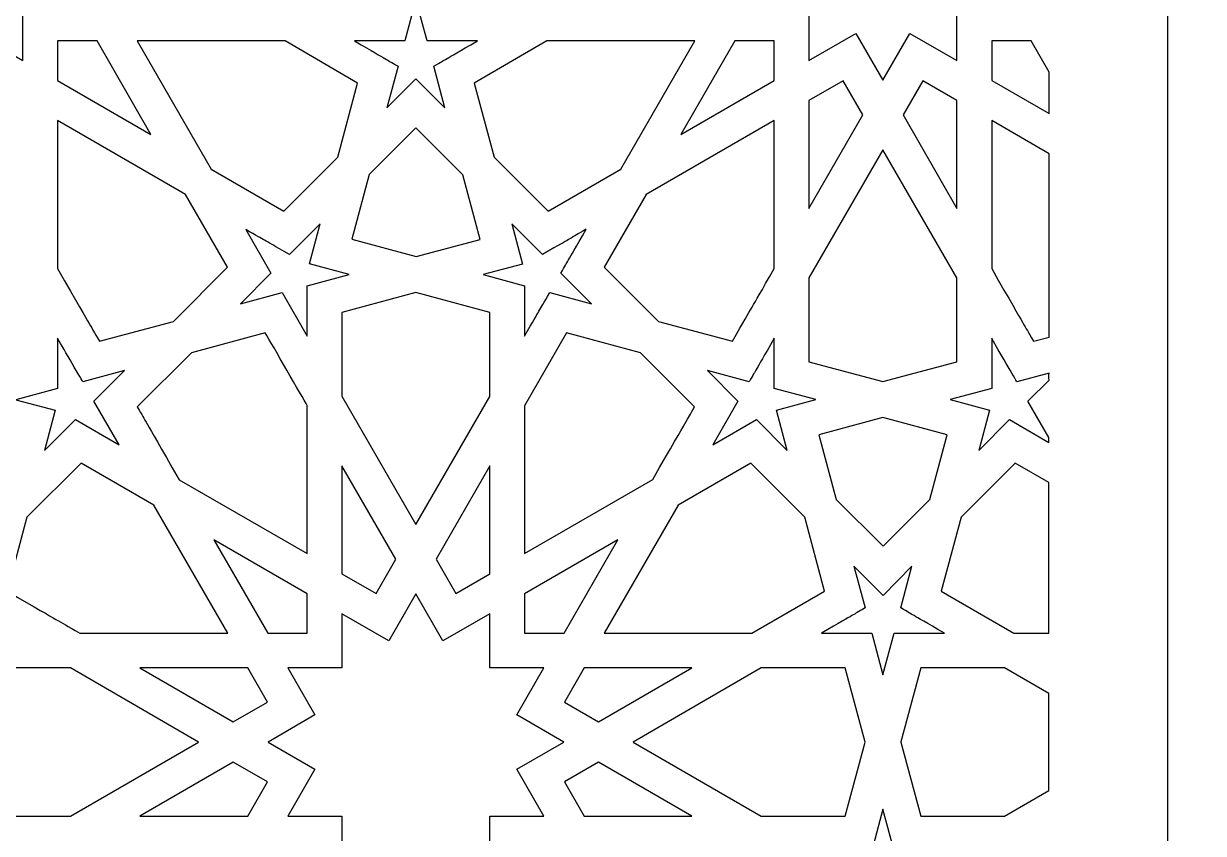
# Model space of a CAD drawing. Header units: millimetres. Extents: x -54 to 56, y -101 to 100.
# Drawn here: x 3.4 to 56, y -36 to 0.1 of the extents above; entities that cross this region are included whole.
import ezdxf

# ---------------------------------------------------------------- set-up
doc = ezdxf.new("R2010")
doc.units = ezdxf.units.MM
doc.header["$MEASUREMENT"] = 0
doc.layers.add('layer 1', color=7, linetype='Continuous')

msp = doc.modelspace()

# ---------------------------------------------------------------- linework, layer by layer
at = {"layer": 'layer 1', "color": 250}
for points, knots in [([(48.1386, 54.1623), (42.3711, 64.5167), (32.0929, 71.9141), (0.1217, 100.1639), (0.1217, 100.1639), (-12.0509, 89.1216), (-32.3955, 72.4154), (-38.3045, 66.5064), (-38.3045, 66.5064), (-48.153, 57.216), (-54.3278, 44.0535), (-54.3278, 28.0159), (-54.3278, 28.0159), (-54.144, -29.3356), (-54.2633, -80.8899), (-54.2633, -99.8357), (-54.2633, -99.8357), (-54.2633, -99.8357), (54.4481, -99.8357), (54.4481, -99.8357), (54.4481, -99.8357), (54.4481, -99.8357), (54.4424, -100.9781), (54.4424, 5.8646), (54.4424, 5.8646), (54.4424, 27.003), (56.0433, 40.3768), (48.1386, 54.1623)], [0, 0, 0, 0, 0.125, 0.125, 0.125, 0.125, 0.25, 0.25, 0.25, 0.25, 0.375, 0.375, 0.375, 0.375, 0.5, 0.5, 0.5, 0.5, 0.625, 0.625, 0.625, 0.625, 0.75, 0.75, 0.75, 0.75, 1, 1, 1, 1]), ([(-1.1261, 8.6413), (-1.1261, 8.6413), (0.0808, 10.7329), (0.0808, 10.7329), (0.0808, 10.7329), (0.0808, 10.7329), (1.2876, 8.6413), (1.2876, 8.6413), (1.2876, 8.6413), (1.2876, 8.6413), (3.3789, 9.8482), (3.3789, 9.8482), (3.3789, 9.8482), (3.3789, 9.8482), (3.3789, 7.4348), (3.3789, 7.4348), (3.3789, 7.4348), (3.3789, 7.4348), (5.7929, 7.4348), (5.7929, 7.4348), (5.7929, 7.4348), (5.7929, 7.4348), (4.5861, 5.3428), (4.5861, 5.3428), (4.5861, 5.3428), (4.5861, 5.3428), (6.6774, 4.136), (6.6774, 4.136), (6.6774, 4.136), (6.6774, 4.136), (4.5861, 2.9291), (4.5861, 2.9291), (4.5861, 2.9291), (4.5861, 2.9291), (5.7929, 0.8379), (5.7929, 0.8379), (5.7929, 0.8379), (5.7929, 0.8379), (3.3789, 0.8379), (3.3789, 0.8379), (3.3789, 0.8379), (3.3789, 0.8379), (3.3789, -1.5762), (3.3789, -1.5762), (3.3789, -1.5762), (3.3789, -1.5762), (1.2876, -0.369), (1.2876, -0.369), (1.2876, -0.369), (1.2876, -0.369), (0.0808, -2.4606), (0.0808, -2.4606), (0.0808, -2.4606), (0.0808, -2.4606), (-1.1261, -0.369), (-1.1261, -0.369), (-1.1261, -0.369), (-1.1261, -0.369), (-3.2237, -1.5762), (-3.2237, -1.5762), (-3.2237, -1.5762), (-3.2237, -1.5762), (-3.2237, 0.8379), (-3.2237, 0.8379), (-3.2237, 0.8379), (-3.2237, 0.8379), (-5.6374, 0.8379), (-5.6374, 0.8379), (-5.6374, 0.8379), (-5.6374, 0.8379), (-4.4302, 2.9291), (-4.4302, 2.9291), (-4.4302, 2.9291), (-4.4302, 2.9291), (-6.5218, 4.136), (-6.5218, 4.136), (-6.5218, 4.136), (-6.5218, 4.136), (-4.4302, 5.3428), (-4.4302, 5.3428), (-4.4302, 5.3428), (-4.4302, 5.3428), (-5.6374, 7.4348), (-5.6374, 7.4348), (-5.6374, 7.4348), (-5.6374, 7.4348), (-3.2237, 7.4348), (-3.2237, 7.4348), (-3.2237, 7.4348), (-3.2237, 7.4348), (-3.2237, 9.8542), (-3.2237, 9.8542), (-3.2237, 9.8542), (-3.2237, 9.8542), (-1.1261, 8.6413), (-1.1261, 8.6413)], [0, 0, 0, 0, 0.04, 0.04, 0.04, 0.04, 0.08, 0.08, 0.08, 0.08, 0.12, 0.12, 0.12, 0.12, 0.16, 0.16, 0.16, 0.16, 0.2, 0.2, 0.2, 0.2, 0.24, 0.24, 0.24, 0.24, 0.28, 0.28, 0.28, 0.28, 0.32, 0.32, 0.32, 0.32, 0.36, 0.36, 0.36, 0.36, 0.4, 0.4, 0.4, 0.4, 0.44, 0.44, 0.44, 0.44, 0.48, 0.48, 0.48, 0.48, 0.52, 0.52, 0.52, 0.52, 0.56, 0.56, 0.56, 0.56, 0.6, 0.6, 0.6, 0.6, 0.64, 0.64, 0.64, 0.64, 0.68, 0.68, 0.68, 0.68, 0.72, 0.72, 0.72, 0.72, 0.76, 0.76, 0.76, 0.76, 0.8, 0.8, 0.8, 0.8, 0.84, 0.84, 0.84, 0.84, 0.88, 0.88, 0.88, 0.88, 0.92, 0.92, 0.92, 0.92, 1, 1, 1, 1]), ([(48.3436, 4.136), (48.3436, 4.136), (46.258, 2.9291), (46.258, 2.9291), (46.258, 2.9291), (46.258, 2.9291), (47.4648, 0.8379), (47.4648, 0.8379), (47.4648, 0.8379), (47.4648, 0.8379), (45.0451, 0.8379), (45.0451, 0.8379), (45.0451, 0.8379), (45.0451, 0.8379), (45.0451, -1.5762), (45.0451, -1.5762), (45.0451, -1.5762), (45.0451, -1.5762), (42.9535, -0.369), (42.9535, -0.369), (42.9535, -0.369), (42.9535, -0.369), (41.747, -2.4606), (41.747, -2.4606), (41.747, -2.4606), (41.747, -2.4606), (40.5401, -0.369), (40.5401, -0.369), (40.5401, -0.369), (40.5401, -0.369), (38.4485, -1.5762), (38.4485, -1.5762), (38.4485, -1.5762), (38.4485, -1.5762), (38.4485, 0.8379), (38.4485, 0.8379), (38.4485, 0.8379), (38.4485, 0.8379), (36.0348, 0.8379), (36.0348, 0.8379), (36.0348, 0.8379), (36.0348, 0.8379), (37.2417, 2.9291), (37.2417, 2.9291), (37.2417, 2.9291), (37.2417, 2.9291), (35.1501, 4.136), (35.1501, 4.136), (35.1501, 4.136), (35.1501, 4.136), (37.2417, 5.3428), (37.2417, 5.3428), (37.2417, 5.3428), (37.2417, 5.3428), (36.0348, 7.4348), (36.0348, 7.4348), (36.0348, 7.4348), (36.0348, 7.4348), (38.4485, 7.4348), (38.4485, 7.4348), (38.4485, 7.4348), (38.4485, 7.4348), (38.4485, 9.8542), (38.4485, 9.8542), (38.4485, 9.8542), (38.4485, 9.8542), (40.5401, 8.6413), (40.5401, 8.6413), (40.5401, 8.6413), (40.5401, 8.6413), (41.747, 10.7329), (41.747, 10.7329), (41.747, 10.7329), (41.747, 10.7329), (42.9535, 8.6413), (42.9535, 8.6413), (42.9535, 8.6413), (42.9535, 8.6413), (45.0451, 9.8482), (45.0451, 9.8482), (45.0451, 9.8482), (45.0451, 9.8482), (45.0451, 7.4348), (45.0451, 7.4348), (45.0451, 7.4348), (45.0451, 7.4348), (47.4648, 7.4348), (47.4648, 7.4348), (47.4648, 7.4348), (47.4648, 7.4348), (46.258, 5.3428), (46.258, 5.3428), (46.258, 5.3428), (46.258, 5.3428), (48.3436, 4.136), (48.3436, 4.136)], [0, 0, 0, 0, 0.04, 0.04, 0.04, 0.04, 0.08, 0.08, 0.08, 0.08, 0.12, 0.12, 0.12, 0.12, 0.16, 0.16, 0.16, 0.16, 0.2, 0.2, 0.2, 0.2, 0.24, 0.24, 0.24, 0.24, 0.28, 0.28, 0.28, 0.28, 0.32, 0.32, 0.32, 0.32, 0.36, 0.36, 0.36, 0.36, 0.4, 0.4, 0.4, 0.4, 0.44, 0.44, 0.44, 0.44, 0.48, 0.48, 0.48, 0.48, 0.52, 0.52, 0.52, 0.52, 0.56, 0.56, 0.56, 0.56, 0.6, 0.6, 0.6, 0.6, 0.64, 0.64, 0.64, 0.64, 0.68, 0.68, 0.68, 0.68, 0.72, 0.72, 0.72, 0.72, 0.76, 0.76, 0.76, 0.76, 0.8, 0.8, 0.8, 0.8, 0.84, 0.84, 0.84, 0.84, 0.88, 0.88, 0.88, 0.88, 0.92, 0.92, 0.92, 0.92, 1, 1, 1, 1]), ([(21.7106, -1.8337), (21.7106, -1.8337), (22.2084, -3.6907), (22.2084, -3.6907), (22.2084, -3.6907), (22.2084, -3.6907), (20.9137, -2.3961), (20.9137, -2.3961), (20.9137, -2.3961), (20.9137, -2.3961), (19.619, -3.6907), (19.619, -3.6907), (19.619, -3.6907), (19.619, -3.6907), (20.1171, -1.8337), (20.1171, -1.8337), (20.1171, -1.8337), (19.4564, -1.4506), (19.8515, -1.6792), (18.1719, -0.7091), (18.1719, -0.7091), (18.1719, -0.7091), (20.4159, -0.7091), (20.4159, -0.7091), (20.4159, -0.7091), (20.4159, -0.7091), (20.9137, 1.1483), (20.9137, 1.1483), (20.9137, 1.1483), (20.9137, 1.1483), (21.4118, -0.7091), (21.4118, -0.7091), (21.4118, -0.7091), (21.4118, -0.7091), (23.6555, -0.7091), (23.6555, -0.7091), (23.6555, -0.7091), (21.9766, -1.6789), (22.3731, -1.4496), (21.7106, -1.8337)], [0, 0, 0, 0, 0.0909091, 0.0909091, 0.0909091, 0.0909091, 0.1818182, 0.1818182, 0.1818182, 0.1818182, 0.2727273, 0.2727273, 0.2727273, 0.2727273, 0.3636364, 0.3636364, 0.3636364, 0.3636364, 0.4545455, 0.4545455, 0.4545455, 0.4545455, 0.5454545, 0.5454545, 0.5454545, 0.5454545, 0.6363636, 0.6363636, 0.6363636, 0.6363636, 0.7272727, 0.7272727, 0.7272727, 0.7272727, 0.8181818, 0.8181818, 0.8181818, 0.8181818, 1, 1, 1, 1]), ([(4.9258, -2.4723), (4.9258, -2.4723), (4.9258, -0.7091), (4.9258, -0.7091), (4.9258, -0.7091), (4.9258, -0.7091), (6.6894, -0.7091), (6.6894, -0.7091), (6.6894, -0.7091), (6.6894, -0.7091), (9.0911, -4.8743), (9.0911, -4.8743), (9.0911, -4.8743), (9.0911, -4.8743), (4.9258, -2.4723), (4.9258, -2.4723)], [0, 0, 0, 0, 0.2, 0.2, 0.2, 0.2, 0.4, 0.4, 0.4, 0.4, 0.6, 0.6, 0.6, 0.6, 1, 1, 1, 1]), ([(17.4279, -5.8822), (17.4279, -5.8822), (15.0142, -8.2956), (15.0142, -8.2956), (15.0142, -8.2956), (15.0142, -8.2956), (11.7743, -6.4209), (11.7743, -6.4209), (11.7743, -6.4209), (11.7743, -6.4209), (8.4762, -0.7091), (8.4762, -0.7091), (8.4762, -0.7091), (8.4762, -0.7091), (15.0728, -0.7091), (15.0728, -0.7091), (15.0728, -0.7091), (15.0728, -0.7091), (18.3127, -2.5834), (18.3127, -2.5834), (18.3127, -2.5834), (18.3127, -2.5834), (17.4279, -5.8822), (17.4279, -5.8822)], [0, 0, 0, 0, 0.1428571, 0.1428571, 0.1428571, 0.1428571, 0.2857143, 0.2857143, 0.2857143, 0.2857143, 0.4285714, 0.4285714, 0.4285714, 0.4285714, 0.5714286, 0.5714286, 0.5714286, 0.5714286, 0.7142857, 0.7142857, 0.7142857, 0.7142857, 1, 1, 1, 1]), ([(30.0531, -6.4269), (30.0531, -6.4269), (26.8132, -8.2956), (26.8132, -8.2956), (26.8132, -8.2956), (26.8132, -8.2956), (24.3995, -5.8822), (24.3995, -5.8822), (24.3995, -5.8822), (24.3995, -5.8822), (23.5151, -2.5834), (23.5151, -2.5834), (23.5151, -2.5834), (23.5151, -2.5834), (26.7546, -0.7091), (26.7546, -0.7091), (26.7546, -0.7091), (26.7546, -0.7091), (33.3516, -0.7091), (33.3516, -0.7091), (33.3516, -0.7091), (33.3516, -0.7091), (30.0531, -6.4269), (30.0531, -6.4269)], [0, 0, 0, 0, 0.1428571, 0.1428571, 0.1428571, 0.1428571, 0.2857143, 0.2857143, 0.2857143, 0.2857143, 0.4285714, 0.4285714, 0.4285714, 0.4285714, 0.5714286, 0.5714286, 0.5714286, 0.5714286, 0.7142857, 0.7142857, 0.7142857, 0.7142857, 1, 1, 1, 1]), ([(36.9019, -2.4723), (36.9019, -2.4723), (32.7363, -4.8743), (32.7363, -4.8743), (32.7363, -4.8743), (32.7363, -4.8743), (35.1384, -0.7091), (35.1384, -0.7091), (35.1384, -0.7091), (35.1384, -0.7091), (36.9019, -0.7091), (36.9019, -0.7091), (36.9019, -0.7091), (36.9019, -0.7091), (36.9019, -2.4723), (36.9019, -2.4723)], [0, 0, 0, 0, 0.2, 0.2, 0.2, 0.2, 0.4, 0.4, 0.4, 0.4, 0.6, 0.6, 0.6, 0.6, 1, 1, 1, 1]), ([(49.1638, -2.1032), (49.1578, -2.7181), (49.1578, -3.3337), (49.1578, -3.9486), (49.1578, -3.9486), (49.1578, -3.9486), (46.5977, -2.4723), (46.5977, -2.4723), (46.5977, -2.4723), (46.5977, -2.4723), (46.5977, -0.7091), (46.5977, -0.7091), (46.5977, -0.7091), (46.5977, -0.7091), (48.3552, -0.7091), (48.3552, -0.7091), (48.3552, -0.7091), (48.3552, -0.7091), (49.1638, -2.1032), (49.1638, -2.1032)], [0, 0, 0, 0, 0.1666667, 0.1666667, 0.1666667, 0.1666667, 0.3333333, 0.3333333, 0.3333333, 0.3333333, 0.5, 0.5, 0.5, 0.5, 0.6666667, 0.6666667, 0.6666667, 0.6666667, 1, 1, 1, 1]), ([(38.4485, -8.1788), (38.4485, -8.1788), (38.4485, -3.3627), (38.4485, -3.3627), (38.4485, -3.3627), (38.4485, -3.3627), (39.9775, -2.4839), (39.9775, -2.4839), (39.9775, -2.4839), (39.9775, -2.4839), (40.8562, -4.0072), (40.8562, -4.0072), (40.8562, -4.0072), (40.8562, -4.0072), (38.4485, -8.1788), (38.4485, -8.1788)], [0, 0, 0, 0, 0.2, 0.2, 0.2, 0.2, 0.4, 0.4, 0.4, 0.4, 0.6, 0.6, 0.6, 0.6, 1, 1, 1, 1]), ([(45.0451, -8.1724), (45.0451, -8.1724), (42.6431, -4.0072), (42.6431, -4.0072), (42.6431, -4.0072), (42.6431, -4.0072), (43.5218, -2.4839), (43.5218, -2.4839), (43.5218, -2.4839), (43.5218, -2.4839), (45.0451, -3.3627), (45.0451, -3.3627), (45.0451, -3.3627), (45.0451, -3.3627), (45.0451, -8.1724), (45.0451, -8.1724)], [0, 0, 0, 0, 0.2, 0.2, 0.2, 0.2, 0.4, 0.4, 0.4, 0.4, 0.6, 0.6, 0.6, 0.6, 1, 1, 1, 1]), ([(6.7945, -14.0956), (6.2674, -13.1819), (6.7359, -13.9901), (4.9258, -10.856), (4.9258, -10.856), (4.9258, -10.856), (4.9258, -4.2591), (4.9258, -4.2591), (4.9258, -4.2591), (4.9258, -4.2591), (10.638, -7.5575), (10.638, -7.5575), (10.638, -7.5575), (10.638, -7.5575), (12.5127, -10.7971), (12.5127, -10.7971), (12.5127, -10.7971), (12.5127, -10.7971), (10.093, -13.2112), (10.093, -13.2112), (10.093, -13.2112), (10.093, -13.2112), (6.7945, -14.0956), (6.7945, -14.0956)], [0, 0, 0, 0, 0.1428571, 0.1428571, 0.1428571, 0.1428571, 0.2857143, 0.2857143, 0.2857143, 0.2857143, 0.4285714, 0.4285714, 0.4285714, 0.4285714, 0.5714286, 0.5714286, 0.5714286, 0.5714286, 0.7142857, 0.7142857, 0.7142857, 0.7142857, 1, 1, 1, 1]), ([(20.9257, -10.317), (20.9257, -10.317), (18.0604, -9.5493), (18.0604, -9.5493), (18.0604, -9.5493), (18.0604, -9.5493), (18.8281, -6.6671), (18.8281, -6.6671), (18.8281, -6.6671), (18.8281, -6.6671), (20.9137, -4.5872), (20.9137, -4.5872), (20.9137, -4.5872), (20.9137, -4.5872), (22.9993, -6.6728), (22.9993, -6.6728), (22.9993, -6.6728), (22.9993, -6.6728), (23.7726, -9.555), (23.7726, -9.555), (23.7726, -9.555), (23.7726, -9.555), (20.9257, -10.317), (20.9257, -10.317)], [0, 0, 0, 0, 0.1428571, 0.1428571, 0.1428571, 0.1428571, 0.2857143, 0.2857143, 0.2857143, 0.2857143, 0.4285714, 0.4285714, 0.4285714, 0.4285714, 0.5714286, 0.5714286, 0.5714286, 0.5714286, 0.7142857, 0.7142857, 0.7142857, 0.7142857, 1, 1, 1, 1]), ([(31.7288, -13.2112), (31.7288, -13.2112), (29.3148, -10.7971), (29.3148, -10.7971), (29.3148, -10.7971), (29.3148, -10.7971), (31.1898, -7.5575), (31.1898, -7.5575), (31.1898, -7.5575), (31.1898, -7.5575), (36.9019, -4.2591), (36.9019, -4.2591), (36.9019, -4.2591), (36.9019, -4.2591), (36.9019, -10.856), (36.9019, -10.856), (36.9019, -10.856), (35.6831, -12.9709), (36.099, -12.2502), (35.0329, -14.0956), (35.0329, -14.0956), (35.0329, -14.0956), (31.7288, -13.2112), (31.7288, -13.2112)], [0, 0, 0, 0, 0.1428571, 0.1428571, 0.1428571, 0.1428571, 0.2857143, 0.2857143, 0.2857143, 0.2857143, 0.4285714, 0.4285714, 0.4285714, 0.4285714, 0.5714286, 0.5714286, 0.5714286, 0.5714286, 0.7142857, 0.7142857, 0.7142857, 0.7142857, 1, 1, 1, 1]), ([(49.1578, -13.9083), (49.1578, -13.9083), (48.4664, -14.0956), (48.4664, -14.0956), (48.4664, -14.0956), (47.9333, -13.1759), (48.3083, -13.8261), (46.5977, -10.856), (46.5977, -10.856), (46.5977, -10.856), (46.5977, -4.2591), (46.5977, -4.2591), (46.5977, -4.2591), (46.5977, -4.2591), (49.1578, -5.7358), (49.1578, -5.7358), (49.1578, -5.7358), (49.1578, -5.7358), (49.1578, -13.9083), (49.1578, -13.9083)], [0, 0, 0, 0, 0.1666667, 0.1666667, 0.1666667, 0.1666667, 0.3333333, 0.3333333, 0.3333333, 0.3333333, 0.5, 0.5, 0.5, 0.5, 0.6666667, 0.6666667, 0.6666667, 0.6666667, 1, 1, 1, 1]), ([(41.747, -5.5598), (41.747, -5.5598), (45.0451, -11.2719), (45.0451, -11.2719), (45.0451, -11.2719), (45.0451, -11.2719), (45.0451, -15.0156), (45.0451, -15.0156), (45.0451, -15.0156), (45.0451, -15.0156), (41.747, -15.8944), (41.747, -15.8944), (41.747, -15.8944), (41.747, -15.8944), (38.4485, -15.0096), (38.4485, -15.0096), (38.4485, -15.0096), (38.4485, -15.0096), (38.4485, -11.2719), (38.4485, -11.2719), (38.4485, -11.2719), (38.4485, -11.2719), (41.747, -5.5598), (41.747, -5.5598)], [0, 0, 0, 0, 0.1428571, 0.1428571, 0.1428571, 0.1428571, 0.2857143, 0.2857143, 0.2857143, 0.2857143, 0.4285714, 0.4285714, 0.4285714, 0.4285714, 0.5714286, 0.5714286, 0.5714286, 0.5714286, 0.7142857, 0.7142857, 0.7142857, 0.7142857, 1, 1, 1, 1]), ([(16.0687, -11.6173), (16.0687, -11.6173), (16.0687, -13.8673), (16.0687, -13.8673), (16.0687, -13.8673), (16.0687, -13.8673), (14.944, -11.9165), (14.944, -11.9165), (14.944, -11.9165), (14.944, -11.9165), (13.081, -12.4202), (13.081, -12.4202), (13.081, -12.4202), (13.081, -12.4202), (14.4459, -11.055), (14.4459, -11.055), (14.4459, -11.055), (14.4459, -11.055), (13.3212, -9.1101), (13.3212, -9.1101), (13.3212, -9.1101), (14.3404, -9.6961), (13.9008, -9.4382), (15.2661, -10.2291), (15.2661, -10.2291), (15.2661, -10.2291), (16.643, -8.8579), (16.643, -8.8579), (16.643, -8.8579), (16.643, -8.8579), (16.1625, -10.6451), (16.1625, -10.6451), (16.1625, -10.6451), (16.1625, -10.6451), (17.9317, -11.1195), (17.9317, -11.1195), (17.9317, -11.1195), (17.9317, -11.1195), (16.0687, -11.6173), (16.0687, -11.6173)], [0, 0, 0, 0, 0.0909091, 0.0909091, 0.0909091, 0.0909091, 0.1818182, 0.1818182, 0.1818182, 0.1818182, 0.2727273, 0.2727273, 0.2727273, 0.2727273, 0.3636364, 0.3636364, 0.3636364, 0.3636364, 0.4545455, 0.4545455, 0.4545455, 0.4545455, 0.5454545, 0.5454545, 0.5454545, 0.5454545, 0.6363636, 0.6363636, 0.6363636, 0.6363636, 0.7272727, 0.7272727, 0.7272727, 0.7272727, 0.8181818, 0.8181818, 0.8181818, 0.8181818, 1, 1, 1, 1]), ([(25.1904, -8.8639), (25.1904, -8.8639), (26.5613, -10.2291), (26.5613, -10.2291), (26.5613, -10.2291), (26.5613, -10.2291), (27.0711, -9.9303), (27.0711, -9.9303), (27.0711, -9.9303), (27.0711, -9.9303), (27.0711, -9.9363), (27.0711, -9.9363), (27.0711, -9.9363), (28.0084, -9.3973), (27.692, -9.573), (28.5065, -9.1045), (28.5065, -9.1045), (27.536, -10.79), (27.7654, -10.3928), (27.3815, -11.055), (27.3815, -11.055), (27.3815, -11.055), (28.7468, -12.4202), (28.7468, -12.4202), (28.7468, -12.4202), (28.7468, -12.4202), (26.8838, -11.9221), (26.8838, -11.9221), (26.8838, -11.9221), (26.3038, -12.918), (26.5557, -12.4844), (25.7588, -13.8673), (25.7588, -13.8673), (25.7588, -13.8673), (25.7588, -11.6173), (25.7588, -11.6173), (25.7588, -11.6173), (25.7588, -11.6173), (23.9074, -11.1195), (23.9074, -11.1195), (23.9074, -11.1195), (23.9074, -11.1195), (25.6709, -10.6507), (25.6709, -10.6507), (25.6709, -10.6507), (25.6709, -10.6507), (25.1904, -8.8639), (25.1904, -8.8639)], [0, 0, 0, 0, 0.0769231, 0.0769231, 0.0769231, 0.0769231, 0.1538462, 0.1538462, 0.1538462, 0.1538462, 0.2307692, 0.2307692, 0.2307692, 0.2307692, 0.3076923, 0.3076923, 0.3076923, 0.3076923, 0.3846154, 0.3846154, 0.3846154, 0.3846154, 0.4615385, 0.4615385, 0.4615385, 0.4615385, 0.5384615, 0.5384615, 0.5384615, 0.5384615, 0.6153846, 0.6153846, 0.6153846, 0.6153846, 0.6923077, 0.6923077, 0.6923077, 0.6923077, 0.7692308, 0.7692308, 0.7692308, 0.7692308, 0.8461538, 0.8461538, 0.8461538, 0.8461538, 1, 1, 1, 1]), ([(24.2122, -12.8069), (24.2122, -12.8069), (24.2122, -16.5506), (24.2122, -16.5506), (24.2122, -16.5506), (24.2122, -16.5506), (20.9137, -22.2627), (20.9137, -22.2627), (20.9137, -22.2627), (20.9137, -22.2627), (17.6152, -16.5446), (17.6152, -16.5446), (17.6152, -16.5446), (17.6152, -16.5446), (17.6152, -12.8069), (17.6152, -12.8069), (17.6152, -12.8069), (17.6152, -12.8069), (20.9137, -11.9221), (20.9137, -11.9221), (20.9137, -11.9221), (20.9137, -11.9221), (24.2122, -12.8069), (24.2122, -12.8069)], [0, 0, 0, 0, 0.1428571, 0.1428571, 0.1428571, 0.1428571, 0.2857143, 0.2857143, 0.2857143, 0.2857143, 0.4285714, 0.4285714, 0.4285714, 0.4285714, 0.5714286, 0.5714286, 0.5714286, 0.5714286, 0.7142857, 0.7142857, 0.7142857, 0.7142857, 1, 1, 1, 1]), ([(7.6732, -18.7124), (7.6732, -18.7124), (5.7224, -17.5874), (5.7224, -17.5874), (5.7224, -17.5874), (5.7224, -17.5874), (4.3399, -18.9699), (4.3399, -18.9699), (4.3399, -18.9699), (4.3399, -18.9699), (4.8263, -17.1714), (4.8263, -17.1714), (4.8263, -17.1714), (4.8263, -17.1714), (3.0628, -16.7026), (3.0628, -16.7026), (3.0628, -16.7026), (3.0628, -16.7026), (4.9258, -16.1988), (4.9258, -16.1988), (4.9258, -16.1988), (4.9258, -16.1988), (4.9258, -13.9552), (4.9258, -13.9552), (4.9258, -13.9552), (5.0433, -14.1587), (5.9323, -15.7004), (6.0505, -15.9), (6.0505, -15.9), (6.0505, -15.9), (7.9138, -15.4023), (7.9138, -15.4023), (7.9138, -15.4023), (7.9138, -15.4023), (6.5486, -16.7672), (6.5486, -16.7672), (6.5486, -16.7672), (6.5486, -16.7672), (7.6732, -18.7124), (7.6732, -18.7124)], [0, 0, 0, 0, 0.0909091, 0.0909091, 0.0909091, 0.0909091, 0.1818182, 0.1818182, 0.1818182, 0.1818182, 0.2727273, 0.2727273, 0.2727273, 0.2727273, 0.3636364, 0.3636364, 0.3636364, 0.3636364, 0.4545455, 0.4545455, 0.4545455, 0.4545455, 0.5454545, 0.5454545, 0.5454545, 0.5454545, 0.6363636, 0.6363636, 0.6363636, 0.6363636, 0.7272727, 0.7272727, 0.7272727, 0.7272727, 0.8181818, 0.8181818, 0.8181818, 0.8181818, 1, 1, 1, 1]), ([(10.3508, -20.2646), (8.5873, -17.2064), (8.9623, -17.8509), (8.4818, -17.019), (8.4818, -17.019), (8.4818, -17.019), (10.8955, -14.6053), (10.8955, -14.6053), (10.8955, -14.6053), (10.8955, -14.6053), (14.194, -13.7209), (14.194, -13.7209), (14.194, -13.7209), (14.4984, -14.248), (15.8344, -16.5562), (16.0687, -16.9605), (16.0687, -16.9605), (16.0687, -16.9605), (16.0687, -23.5574), (16.0687, -23.5574), (16.0687, -23.5574), (16.0687, -23.5574), (10.3508, -20.2646), (10.3508, -20.2646)], [0, 0, 0, 0, 0.1428571, 0.1428571, 0.1428571, 0.1428571, 0.2857143, 0.2857143, 0.2857143, 0.2857143, 0.4285714, 0.4285714, 0.4285714, 0.4285714, 0.5714286, 0.5714286, 0.5714286, 0.5714286, 0.7142857, 0.7142857, 0.7142857, 0.7142857, 1, 1, 1, 1]), ([(31.4766, -20.2586), (31.4766, -20.2586), (25.7588, -23.5574), (25.7588, -23.5574), (25.7588, -23.5574), (25.7588, -23.5574), (25.7588, -16.9665), (25.7588, -16.9665), (25.7588, -16.9665), (25.7588, -16.9665), (27.6334, -13.7209), (27.6334, -13.7209), (27.6334, -13.7209), (27.6334, -13.7209), (30.9319, -14.6053), (30.9319, -14.6053), (30.9319, -14.6053), (30.9319, -14.6053), (33.3456, -17.019), (33.3456, -17.019), (33.3456, -17.019), (32.9004, -17.7983), (33.2521, -17.1774), (31.4766, -20.2586)], [0, 0, 0, 0, 0.1428571, 0.1428571, 0.1428571, 0.1428571, 0.2857143, 0.2857143, 0.2857143, 0.2857143, 0.4285714, 0.4285714, 0.4285714, 0.4285714, 0.5714286, 0.5714286, 0.5714286, 0.5714286, 0.7142857, 0.7142857, 0.7142857, 0.7142857, 1, 1, 1, 1]), ([(38.753, -16.697), (38.753, -16.697), (36.9954, -17.1654), (36.9954, -17.1654), (36.9954, -17.1654), (36.9954, -17.1654), (37.4759, -18.9583), (37.4759, -18.9583), (37.4759, -18.9583), (37.4759, -18.9583), (36.105, -17.5874), (36.105, -17.5874), (36.105, -17.5874), (36.105, -17.5874), (34.1598, -18.7124), (34.1598, -18.7124), (34.1598, -18.7124), (34.1598, -18.7124), (35.2792, -16.7672), (35.2792, -16.7672), (35.2792, -16.7672), (35.2792, -16.7672), (33.9139, -15.4023), (33.9139, -15.4023), (33.9139, -15.4023), (33.9139, -15.4023), (35.7769, -15.9), (35.7769, -15.9), (35.7769, -15.9), (36.1597, -15.2393), (35.9311, -15.6344), (36.9019, -13.9552), (36.9019, -13.9552), (36.9019, -13.9552), (36.9019, -16.1988), (36.9019, -16.1988), (36.9019, -16.1988), (36.9019, -16.1988), (38.753, -16.697), (38.753, -16.697)], [0, 0, 0, 0, 0.0909091, 0.0909091, 0.0909091, 0.0909091, 0.1818182, 0.1818182, 0.1818182, 0.1818182, 0.2727273, 0.2727273, 0.2727273, 0.2727273, 0.3636364, 0.3636364, 0.3636364, 0.3636364, 0.4545455, 0.4545455, 0.4545455, 0.4545455, 0.5454545, 0.5454545, 0.5454545, 0.5454545, 0.6363636, 0.6363636, 0.6363636, 0.6363636, 0.7272727, 0.7272727, 0.7272727, 0.7272727, 0.8181818, 0.8181818, 0.8181818, 0.8181818, 1, 1, 1, 1]), ([(47.7167, -15.9), (47.7167, -15.9), (49.1578, -15.5137), (49.1578, -15.5137), (49.1578, -15.5137), (49.1522, -15.6189), (49.1522, -15.7184), (49.1578, -15.8238), (49.1578, -15.8238), (49.1578, -15.8238), (48.2145, -16.7672), (48.2145, -16.7672), (48.2145, -16.7672), (48.2145, -16.7672), (49.1522, -18.3899), (49.1522, -18.3899), (49.1522, -18.3899), (49.1522, -18.3899), (49.1522, -18.6069), (49.1522, -18.6069), (49.1522, -18.6069), (49.1522, -18.6069), (47.3946, -17.5874), (47.3946, -17.5874), (47.3946, -17.5874), (47.3946, -17.5874), (46.0237, -18.9583), (46.0237, -18.9583), (46.0237, -18.9583), (46.0237, -18.9583), (46.5039, -17.1714), (46.5039, -17.1714), (46.5039, -17.1714), (46.5039, -17.1714), (44.7407, -16.697), (44.7407, -16.697), (44.7407, -16.697), (44.7407, -16.697), (46.5977, -16.1988), (46.5977, -16.1988), (46.5977, -16.1988), (46.5977, -16.1988), (46.5977, -13.9552), (46.5977, -13.9552), (46.5977, -13.9552), (46.7557, -14.2363), (47.5527, -15.6132), (47.7167, -15.9)], [0, 0, 0, 0, 0.0769231, 0.0769231, 0.0769231, 0.0769231, 0.1538462, 0.1538462, 0.1538462, 0.1538462, 0.2307692, 0.2307692, 0.2307692, 0.2307692, 0.3076923, 0.3076923, 0.3076923, 0.3076923, 0.3846154, 0.3846154, 0.3846154, 0.3846154, 0.4615385, 0.4615385, 0.4615385, 0.4615385, 0.5384615, 0.5384615, 0.5384615, 0.5384615, 0.6153846, 0.6153846, 0.6153846, 0.6153846, 0.6923077, 0.6923077, 0.6923077, 0.6923077, 0.7692308, 0.7692308, 0.7692308, 0.7692308, 0.8461538, 0.8461538, 0.8461538, 0.8461538, 1, 1, 1, 1]), ([(43.8326, -21.1494), (43.8326, -21.1494), (41.7526, -23.2293), (41.7526, -23.2293), (41.7526, -23.2293), (41.7526, -23.2293), (39.6614, -21.1434), (39.6614, -21.1434), (39.6614, -21.1434), (39.6614, -21.1434), (38.8937, -18.2612), (38.8937, -18.2612), (38.8937, -18.2612), (38.8937, -18.2612), (41.741, -17.4995), (41.741, -17.4995), (41.741, -17.4995), (41.741, -17.4995), (44.6059, -18.2668), (44.6059, -18.2668), (44.6059, -18.2668), (44.6059, -18.2668), (43.8326, -21.1494), (43.8326, -21.1494)], [0, 0, 0, 0, 0.1428571, 0.1428571, 0.1428571, 0.1428571, 0.2857143, 0.2857143, 0.2857143, 0.2857143, 0.4285714, 0.4285714, 0.4285714, 0.4285714, 0.5714286, 0.5714286, 0.5714286, 0.5714286, 0.7142857, 0.7142857, 0.7142857, 0.7142857, 1, 1, 1, 1]), ([(2.6818, -25.2384), (2.6818, -25.2384), (3.5606, -21.9403), (3.5606, -21.9403), (3.5606, -21.9403), (3.5606, -21.9403), (5.9746, -19.5266), (5.9746, -19.5266), (5.9746, -19.5266), (5.9746, -19.5266), (9.2202, -21.3953), (9.2202, -21.3953), (9.2202, -21.3953), (9.2202, -21.3953), (12.5183, -27.1074), (12.5183, -27.1074), (12.5183, -27.1074), (12.5183, -27.1074), (5.9217, -27.1074), (5.9217, -27.1074), (5.9217, -27.1074), (4.6916, -26.3984), (5.3827, -26.797), (2.6818, -25.2384)], [0, 0, 0, 0, 0.1428571, 0.1428571, 0.1428571, 0.1428571, 0.2857143, 0.2857143, 0.2857143, 0.2857143, 0.4285714, 0.4285714, 0.4285714, 0.4285714, 0.5714286, 0.5714286, 0.5714286, 0.5714286, 0.7142857, 0.7142857, 0.7142857, 0.7142857, 1, 1, 1, 1]), ([(17.6152, -19.6437), (17.6152, -19.6437), (20.0173, -23.809), (20.0173, -23.809), (20.0173, -23.809), (20.0173, -23.809), (19.1385, -25.3323), (19.1385, -25.3323), (19.1385, -25.3323), (19.1385, -25.3323), (17.6152, -24.4535), (17.6152, -24.4535), (17.6152, -24.4535), (17.6152, -24.4535), (17.6152, -19.6437), (17.6152, -19.6437)], [0, 0, 0, 0, 0.2, 0.2, 0.2, 0.2, 0.4, 0.4, 0.4, 0.4, 0.6, 0.6, 0.6, 0.6, 1, 1, 1, 1]), ([(21.8101, -23.809), (21.8101, -23.809), (24.2122, -19.6437), (24.2122, -19.6437), (24.2122, -19.6437), (24.2122, -19.6437), (24.2122, -24.4535), (24.2122, -24.4535), (24.2122, -24.4535), (24.2122, -24.4535), (22.6889, -25.3323), (22.6889, -25.3323), (22.6889, -25.3323), (22.6889, -25.3323), (21.8101, -23.809), (21.8101, -23.809)], [0, 0, 0, 0, 0.2, 0.2, 0.2, 0.2, 0.4, 0.4, 0.4, 0.4, 0.6, 0.6, 0.6, 0.6, 1, 1, 1, 1]), ([(39.1456, -25.2384), (39.1456, -25.2384), (35.9057, -27.1074), (35.9057, -27.1074), (35.9057, -27.1074), (35.9057, -27.1074), (29.3091, -27.1074), (29.3091, -27.1074), (29.3091, -27.1074), (29.3091, -27.1074), (32.6076, -21.3953), (32.6076, -21.3953), (32.6076, -21.3953), (32.6076, -21.3953), (35.8471, -19.5266), (35.8471, -19.5266), (35.8471, -19.5266), (35.8471, -19.5266), (38.2608, -21.9403), (38.2608, -21.9403), (38.2608, -21.9403), (38.2608, -21.9403), (39.1456, -25.2384), (39.1456, -25.2384)], [0, 0, 0, 0, 0.1428571, 0.1428571, 0.1428571, 0.1428571, 0.2857143, 0.2857143, 0.2857143, 0.2857143, 0.4285714, 0.4285714, 0.4285714, 0.4285714, 0.5714286, 0.5714286, 0.5714286, 0.5714286, 0.7142857, 0.7142857, 0.7142857, 0.7142857, 1, 1, 1, 1]), ([(49.1522, -27.1074), (49.1522, -27.1074), (47.5876, -27.1074), (47.5876, -27.1074), (47.5876, -27.1074), (47.5876, -27.1074), (44.348, -25.2384), (44.348, -25.2384), (44.348, -25.2384), (44.348, -25.2384), (45.2328, -21.9403), (45.2328, -21.9403), (45.2328, -21.9403), (45.2328, -21.9403), (47.6465, -19.5266), (47.6465, -19.5266), (47.6465, -19.5266), (47.6465, -19.5266), (49.1522, -20.3934), (49.1522, -20.3934), (49.1522, -20.3934), (49.1522, -20.3934), (49.1522, -27.1074), (49.1522, -27.1074)], [0, 0, 0, 0, 0.1428571, 0.1428571, 0.1428571, 0.1428571, 0.2857143, 0.2857143, 0.2857143, 0.2857143, 0.4285714, 0.4285714, 0.4285714, 0.4285714, 0.5714286, 0.5714286, 0.5714286, 0.5714286, 0.7142857, 0.7142857, 0.7142857, 0.7142857, 1, 1, 1, 1]), ([(11.9034, -22.9422), (11.9034, -22.9422), (16.0687, -25.3499), (16.0687, -25.3499), (16.0687, -25.3499), (16.0687, -25.3499), (16.0687, -27.1074), (16.0687, -27.1074), (16.0687, -27.1074), (16.0687, -27.1074), (14.3055, -27.1074), (14.3055, -27.1074), (14.3055, -27.1074), (14.3055, -27.1074), (11.9034, -22.9422), (11.9034, -22.9422)], [0, 0, 0, 0, 0.2, 0.2, 0.2, 0.2, 0.4, 0.4, 0.4, 0.4, 0.6, 0.6, 0.6, 0.6, 1, 1, 1, 1]), ([(27.5223, -27.1074), (27.5223, -27.1074), (25.7588, -27.1074), (25.7588, -27.1074), (25.7588, -27.1074), (25.7588, -27.1074), (25.7588, -25.3499), (25.7588, -25.3499), (25.7588, -25.3499), (25.7588, -25.3499), (29.9244, -22.9422), (29.9244, -22.9422), (29.9244, -22.9422), (29.9244, -22.9422), (27.5223, -27.1074), (27.5223, -27.1074)], [0, 0, 0, 0, 0.2, 0.2, 0.2, 0.2, 0.4, 0.4, 0.4, 0.4, 0.6, 0.6, 0.6, 0.6, 1, 1, 1, 1]), ([(40.4519, -24.1198), (40.4519, -24.1198), (41.7526, -25.4201), (41.7526, -25.4201), (41.7526, -25.4201), (41.7526, -25.4201), (43.0417, -24.1254), (43.0417, -24.1254), (43.0417, -24.1254), (43.0417, -24.1254), (42.5496, -25.9828), (42.5496, -25.9828), (42.5496, -25.9828), (43.2036, -26.3662), (42.8082, -26.1373), (44.4944, -27.1074), (44.4944, -27.1074), (44.4944, -27.1074), (42.2448, -27.1074), (42.2448, -27.1074), (42.2448, -27.1074), (42.2448, -27.1074), (41.747, -28.9648), (41.747, -28.9648), (41.747, -28.9648), (41.747, -28.9648), (41.2489, -27.1074), (41.2489, -27.1074), (41.2489, -27.1074), (41.2489, -27.1074), (39.0049, -27.1074), (39.0049, -27.1074), (39.0049, -27.1074), (40.6837, -26.1376), (40.2876, -26.3666), (40.9501, -25.9828), (40.9501, -25.9828), (40.9501, -25.9828), (40.4519, -24.1198), (40.4519, -24.1198)], [0, 0, 0, 0, 0.0909091, 0.0909091, 0.0909091, 0.0909091, 0.1818182, 0.1818182, 0.1818182, 0.1818182, 0.2727273, 0.2727273, 0.2727273, 0.2727273, 0.3636364, 0.3636364, 0.3636364, 0.3636364, 0.4545455, 0.4545455, 0.4545455, 0.4545455, 0.5454545, 0.5454545, 0.5454545, 0.5454545, 0.6363636, 0.6363636, 0.6363636, 0.6363636, 0.7272727, 0.7272727, 0.7272727, 0.7272727, 0.8181818, 0.8181818, 0.8181818, 0.8181818, 1, 1, 1, 1]), ([(22.1206, -36.4635), (22.1206, -36.4635), (20.9137, -38.5551), (20.9137, -38.5551), (20.9137, -38.5551), (20.9137, -38.5551), (19.7069, -36.4635), (19.7069, -36.4635), (19.7069, -36.4635), (19.7069, -36.4635), (17.6152, -37.6707), (17.6152, -37.6707), (17.6152, -37.6707), (17.6152, -37.6707), (17.6152, -35.2566), (17.6152, -35.2566), (17.6152, -35.2566), (17.6152, -35.2566), (15.2019, -35.2566), (15.2019, -35.2566), (15.2019, -35.2566), (15.2019, -35.2566), (16.4087, -33.1653), (16.4087, -33.1653), (16.4087, -33.1653), (16.4087, -33.1653), (14.3171, -31.9585), (14.3171, -31.9585), (14.3171, -31.9585), (14.3171, -31.9585), (16.4087, -30.7516), (16.4087, -30.7516), (16.4087, -30.7516), (16.4087, -30.7516), (15.2019, -28.654), (15.2019, -28.654), (15.2019, -28.654), (15.2019, -28.654), (17.6152, -28.654), (17.6152, -28.654), (17.6152, -28.654), (17.6152, -28.654), (17.6152, -26.2407), (17.6152, -26.2407), (17.6152, -26.2407), (17.6152, -26.2407), (19.7069, -27.4472), (19.7069, -27.4472), (19.7069, -27.4472), (19.7069, -27.4472), (20.9137, -25.3559), (20.9137, -25.3559), (20.9137, -25.3559), (20.9137, -25.3559), (22.1206, -27.4472), (22.1206, -27.4472), (22.1206, -27.4472), (22.1206, -27.4472), (24.2122, -26.2407), (24.2122, -26.2407), (24.2122, -26.2407), (24.2122, -26.2407), (24.2122, -28.654), (24.2122, -28.654), (24.2122, -28.654), (24.2122, -28.654), (26.6259, -28.654), (26.6259, -28.654), (26.6259, -28.654), (26.6259, -28.654), (25.419, -30.7516), (25.419, -30.7516), (25.419, -30.7516), (25.419, -30.7516), (27.5106, -31.9585), (27.5106, -31.9585), (27.5106, -31.9585), (27.5106, -31.9585), (25.419, -33.1653), (25.419, -33.1653), (25.419, -33.1653), (25.419, -33.1653), (26.6259, -35.2566), (26.6259, -35.2566), (26.6259, -35.2566), (26.6259, -35.2566), (24.2122, -35.2566), (24.2122, -35.2566), (24.2122, -35.2566), (24.2122, -35.2566), (24.2122, -37.6707), (24.2122, -37.6707), (24.2122, -37.6707), (24.2122, -37.6707), (22.1206, -36.4635), (22.1206, -36.4635)], [0, 0, 0, 0, 0.04, 0.04, 0.04, 0.04, 0.08, 0.08, 0.08, 0.08, 0.12, 0.12, 0.12, 0.12, 0.16, 0.16, 0.16, 0.16, 0.2, 0.2, 0.2, 0.2, 0.24, 0.24, 0.24, 0.24, 0.28, 0.28, 0.28, 0.28, 0.32, 0.32, 0.32, 0.32, 0.36, 0.36, 0.36, 0.36, 0.4, 0.4, 0.4, 0.4, 0.44, 0.44, 0.44, 0.44, 0.48, 0.48, 0.48, 0.48, 0.52, 0.52, 0.52, 0.52, 0.56, 0.56, 0.56, 0.56, 0.6, 0.6, 0.6, 0.6, 0.64, 0.64, 0.64, 0.64, 0.68, 0.68, 0.68, 0.68, 0.72, 0.72, 0.72, 0.72, 0.76, 0.76, 0.76, 0.76, 0.8, 0.8, 0.8, 0.8, 0.84, 0.84, 0.84, 0.84, 0.88, 0.88, 0.88, 0.88, 0.92, 0.92, 0.92, 0.92, 1, 1, 1, 1]), ([(1.7621, -35.2566), (1.76, -35.2481), (0.8833, -31.9617), (0.8833, -31.9528), (0.8833, -31.9528), (0.8833, -31.9528), (1.7621, -28.654), (1.7621, -28.654), (1.7621, -28.654), (1.7621, -28.654), (5.5058, -28.654), (5.5058, -28.654), (5.5058, -28.654), (5.5058, -28.654), (11.218, -31.9585), (11.218, -31.9585), (11.218, -31.9585), (11.218, -31.9585), (5.5058, -35.2566), (5.5058, -35.2566), (5.5058, -35.2566), (5.5058, -35.2566), (1.7621, -35.2566), (1.7621, -35.2566)], [0, 0, 0, 0, 0.1428571, 0.1428571, 0.1428571, 0.1428571, 0.2857143, 0.2857143, 0.2857143, 0.2857143, 0.4285714, 0.4285714, 0.4285714, 0.4285714, 0.5714286, 0.5714286, 0.5714286, 0.5714286, 0.7142857, 0.7142857, 0.7142857, 0.7142857, 1, 1, 1, 1]), ([(13.4147, -28.654), (13.4147, -28.654), (14.2935, -30.1829), (14.2935, -30.1829), (14.2935, -30.1829), (14.2935, -30.1829), (12.7645, -31.0621), (12.7645, -31.0621), (12.7645, -31.0621), (12.7645, -31.0621), (8.5993, -28.654), (8.5993, -28.654), (8.5993, -28.654), (8.5993, -28.654), (13.4147, -28.654), (13.4147, -28.654)], [0, 0, 0, 0, 0.2, 0.2, 0.2, 0.2, 0.4, 0.4, 0.4, 0.4, 0.6, 0.6, 0.6, 0.6, 1, 1, 1, 1]), ([(29.0572, -31.0621), (29.0572, -31.0621), (27.5339, -30.1829), (27.5339, -30.1829), (27.5339, -30.1829), (27.5339, -30.1829), (28.4127, -28.654), (28.4127, -28.654), (28.4127, -28.654), (28.4127, -28.654), (33.2285, -28.654), (33.2285, -28.654), (33.2285, -28.654), (33.2285, -28.654), (29.0572, -31.0621), (29.0572, -31.0621)], [0, 0, 0, 0, 0.2, 0.2, 0.2, 0.2, 0.4, 0.4, 0.4, 0.4, 0.6, 0.6, 0.6, 0.6, 1, 1, 1, 1]), ([(40.0653, -28.654), (40.0653, -28.654), (40.9501, -31.9585), (40.9501, -31.9585), (40.9501, -31.9585), (40.9501, -31.9585), (40.0653, -35.2566), (40.0653, -35.2566), (40.0653, -35.2566), (40.0653, -35.2566), (36.3216, -35.2566), (36.3216, -35.2566), (36.3216, -35.2566), (36.3216, -35.2566), (30.6098, -31.9585), (30.6098, -31.9585), (30.6098, -31.9585), (30.6098, -31.9585), (36.3216, -28.654), (36.3216, -28.654), (36.3216, -28.654), (36.3216, -28.654), (40.0653, -28.654), (40.0653, -28.654)], [0, 0, 0, 0, 0.1428571, 0.1428571, 0.1428571, 0.1428571, 0.2857143, 0.2857143, 0.2857143, 0.2857143, 0.4285714, 0.4285714, 0.4285714, 0.4285714, 0.5714286, 0.5714286, 0.5714286, 0.5714286, 0.7142857, 0.7142857, 0.7142857, 0.7142857, 1, 1, 1, 1]), ([(43.434, -35.2566), (43.434, -35.2566), (42.5496, -31.9585), (42.5496, -31.9585), (42.5496, -31.9585), (42.5496, -31.9585), (42.5496, -31.9528), (42.5496, -31.9528), (42.5496, -31.9528), (42.5496, -31.9528), (43.434, -28.654), (43.434, -28.654), (43.434, -28.654), (43.434, -28.654), (47.1717, -28.654), (47.1717, -28.654), (47.1717, -28.654), (47.1717, -28.654), (49.1522, -29.7967), (49.1522, -29.7967), (49.1522, -29.7967), (49.1522, -29.7967), (49.1522, -34.1147), (49.1522, -34.1147), (49.1522, -34.1147), (49.1522, -34.1147), (47.1717, -35.2566), (47.1717, -35.2566), (47.1717, -35.2566), (47.1717, -35.2566), (43.434, -35.2566), (43.434, -35.2566)], [0, 0, 0, 0, 0.1111111, 0.1111111, 0.1111111, 0.1111111, 0.2222222, 0.2222222, 0.2222222, 0.2222222, 0.3333333, 0.3333333, 0.3333333, 0.3333333, 0.4444444, 0.4444444, 0.4444444, 0.4444444, 0.5555556, 0.5555556, 0.5555556, 0.5555556, 0.6666667, 0.6666667, 0.6666667, 0.6666667, 0.7777778, 0.7777778, 0.7777778, 0.7777778, 1, 1, 1, 1]), ([(12.7645, -32.8489), (12.7645, -32.8489), (14.2935, -33.7277), (14.2935, -33.7277), (14.2935, -33.7277), (14.2935, -33.7277), (13.4147, -35.2566), (13.4147, -35.2566), (13.4147, -35.2566), (13.4147, -35.2566), (8.5993, -35.2566), (8.5993, -35.2566), (8.5993, -35.2566), (8.5993, -35.2566), (12.7645, -32.8489), (12.7645, -32.8489)], [0, 0, 0, 0, 0.2, 0.2, 0.2, 0.2, 0.4, 0.4, 0.4, 0.4, 0.6, 0.6, 0.6, 0.6, 1, 1, 1, 1]), ([(27.5339, -33.7277), (27.5339, -33.7277), (29.0572, -32.8489), (29.0572, -32.8489), (29.0572, -32.8489), (29.0572, -32.8489), (33.2285, -35.2566), (33.2285, -35.2566), (33.2285, -35.2566), (33.2285, -35.2566), (28.4127, -35.2566), (28.4127, -35.2566), (28.4127, -35.2566), (28.4127, -35.2566), (27.5339, -33.7277), (27.5339, -33.7277)], [0, 0, 0, 0, 0.2, 0.2, 0.2, 0.2, 0.4, 0.4, 0.4, 0.4, 0.6, 0.6, 0.6, 0.6, 1, 1, 1, 1]), ([(43.0473, -39.8032), (43.0473, -39.8032), (41.747, -38.5025), (41.747, -38.5025), (41.747, -38.5025), (41.747, -38.5025), (40.4463, -39.7972), (40.4463, -39.7972), (40.4463, -39.7972), (40.4463, -39.7972), (40.9501, -37.9282), (40.9501, -37.9282), (40.9501, -37.9282), (40.2893, -37.5454), (40.6844, -37.774), (39.0049, -36.8035), (39.0049, -36.8035), (39.0049, -36.8035), (41.2489, -36.8035), (41.2489, -36.8035), (41.2489, -36.8035), (41.2489, -36.8035), (41.747, -34.9465), (41.747, -34.9465), (41.747, -34.9465), (41.747, -34.9465), (42.2448, -36.8035), (42.2448, -36.8035), (42.2448, -36.8035), (42.2448, -36.8035), (44.4944, -36.8035), (44.4944, -36.8035), (44.4944, -36.8035), (42.8085, -37.7737), (43.2043, -37.5444), (42.5496, -37.9282), (42.5496, -37.9282), (42.5496, -37.9282), (43.0473, -39.8032), (43.0473, -39.8032)], [0, 0, 0, 0, 0.0909091, 0.0909091, 0.0909091, 0.0909091, 0.1818182, 0.1818182, 0.1818182, 0.1818182, 0.2727273, 0.2727273, 0.2727273, 0.2727273, 0.3636364, 0.3636364, 0.3636364, 0.3636364, 0.4545455, 0.4545455, 0.4545455, 0.4545455, 0.5454545, 0.5454545, 0.5454545, 0.5454545, 0.6363636, 0.6363636, 0.6363636, 0.6363636, 0.7272727, 0.7272727, 0.7272727, 0.7272727, 0.8181818, 0.8181818, 0.8181818, 0.8181818, 1, 1, 1, 1])]:
    msp.add_open_spline(points, degree=3, knots=knots, dxfattribs=at)

doc.saveas('drawing.dxf')
